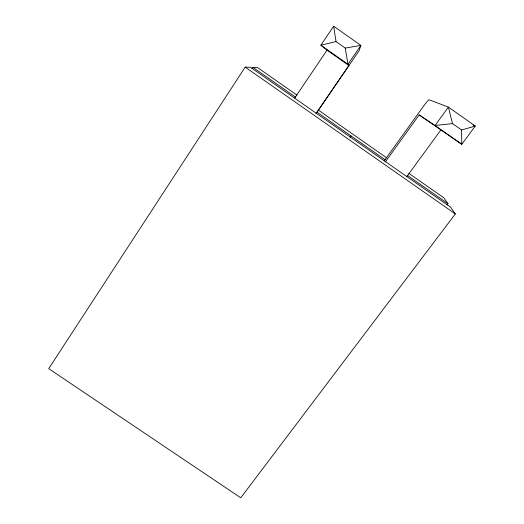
<?xml version="1.0" encoding="UTF-8"?>
<svg xmlns="http://www.w3.org/2000/svg" width="524" height="524" viewBox="0 0 524 524"><rect width="100%" height="100%" fill="white"/><g stroke="black" fill="none" stroke-linecap="round" stroke-linejoin="round"><path stroke-width="0.79" d="M245.193 67.098L48.719 368.654L240.739 497.8L455.33 213.93L450.339 206.967L250.472 67.275L245.193 67.098L455.33 213.93M252.031 68.716L252.922 67.354L257.487 67.511L297.01 95.145M316.201 113.433L359.019 50.848L360.898 45.411L333.644 26.2L320.885 45.202L327.028 50.147L348.879 65.52L316.031 113.472M294.737 98.021L327.028 50.147M350.117 137.275L351.047 135.952M384.164 160.94L423.078 106.791A9.072 0.779 -54.2 0 1 429.077 99.763L448.406 107.106L475.281 126.055L461.775 144.29L419.141 114.926L385.337 161.916M406.657 176.817L440.75 130.122M447.051 205.022L448.013 203.738L443.69 197.712L408.864 173.352M419.141 114.926L435.044 125.485L448.406 107.106L452.487 123.599L461.592 130.004L475.281 126.055L473.1 125.066M345.237 48.077L347.995 64.269L360.898 45.411L345.237 48.077L336.008 41.579L320.885 45.202L347.995 64.269L348.879 65.52M452.487 123.599L435.044 125.485L461.775 144.29L461.592 130.004M318.441 110.132L386.758 157.901M252.922 67.354L295.647 97.222M317.007 112.149L385.153 159.794M407.22 175.219L448.013 203.738M333.644 26.2L336.008 41.579"/></g></svg>
